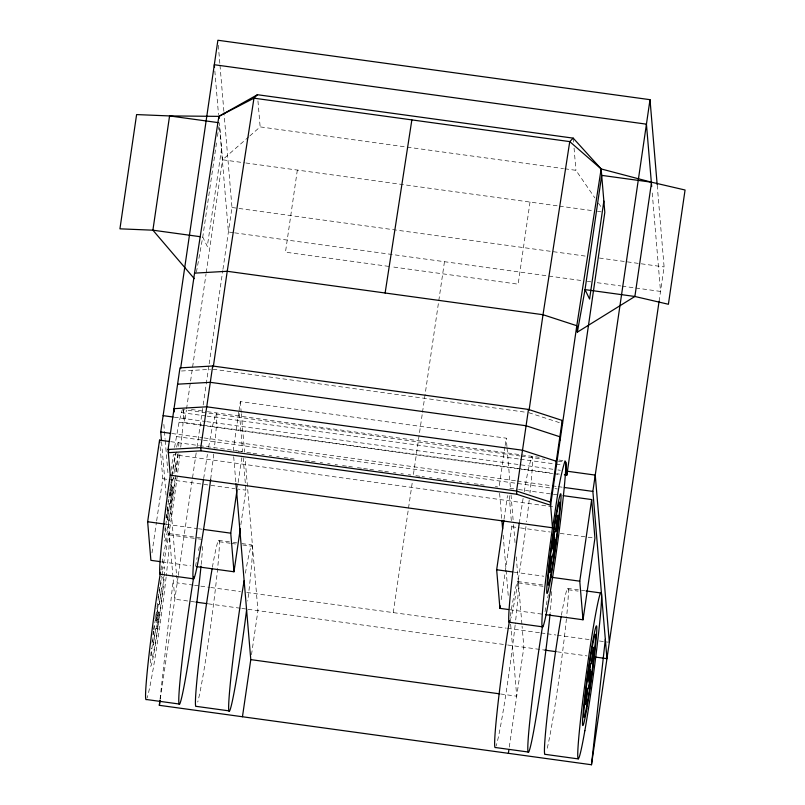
<?xml version="1.0" encoding="UTF-8"?>
<svg xmlns="http://www.w3.org/2000/svg" width="805" height="805" viewBox="0 0 805 805"><rect width="100%" height="100%" fill="white"/><g stroke="black" fill="none" stroke-linecap="round" stroke-linejoin="round"><path stroke-width="0.6" stroke-dasharray="4.03 3.02" d="M173.478 477.144L173.457 479.176L173.83 477.788M160.044 699.112L173.206 579.922M173.86 473.571L175.691 462.583L174.705 472.485M201.914 424.919L184.587 422.534L186.378 410.148M186.559 408.9L206.07 273.811M206.251 272.563L222.552 159.782L219.433 122.793M297.337 170.066L285.473 252.176L389.992 266.556M530.022 202.065L518.158 284.185L391.24 266.727M151.974 552.924L156.482 522.012M156.663 520.775L162.801 478.734L159.964 445.115M196.4 272.291L202.759 237.042L216.716 141.418M217.441 136.458L218.89 126.516M170.7 497.399L172.491 485.163M221.596 148.523L207.308 246.451L202.759 237.042M156.613 622.627L158.394 610.381M160.255 699.153L178.116 576.682M178.297 575.434L196.269 452.239M197.004 447.258L202.991 406.193M203.172 404.955L208.978 365.128M209.159 363.89L222.774 270.561M222.955 269.313L231.981 207.499L223.981 112.64M238.763 412.23L233.178 450.559L236.901 451.072M506.949 446.614L506.244 438.172L240.313 401.594L239.125 409.755L242.647 451.565L200.475 445.769M237.415 487.428L237.958 483.714M238.139 482.477L241.752 457.743M240.846 524.779L245.897 490.165L243.17 457.793M251.502 654.727L257.932 610.653L245.092 458.287M393.273 612.615L408.346 509.334M408.527 508.086L412.522 480.716M413.428 474.487L422.323 413.518M422.504 412.271L444.471 261.695M504.987 446.735L499.1 487.136L495.367 486.623M505.168 445.507L506.244 438.172M504.061 519.054L507.492 495.558M501.183 599.685L511.829 526.732L511.618 524.246M509.283 747.11L523.854 647.23L522.083 626.199M659.074 301.372L664.105 266.938L657.162 184.556M170.972 470.362L173.367 454.624L554.404 507.029M203.665 478.562L207.408 454.382M519.265 523.21L523.19 497.812M174.574 447.399L179.052 422.202L182.363 409.363M208.616 447.147L212.299 426.781L215.982 412.864L216.746 414.243A83.962 3.602 -82.2 0 1 214.351 448.244M524.196 491.785L528.08 470.211L531.773 456.294L532.528 457.673A83.962 3.602 -82.2 0 1 529.992 492.952M510.239 616.207L511.306 609.777A83.962 3.602 -82.2 0 1 515.27 623.956M248.866 136.749L222.552 159.782L244.619 162.811M249.802 135.934L260.146 126.888L563.49 168.607M181.457 371.004L210.528 369.354M564.738 168.778L575.927 170.318L594.945 198M245.847 162.982L558.217 205.949M559.445 206.12L592.55 210.669M597.451 211.343L601.134 211.846M231.981 207.499L585.648 256.141M599.343 258.023L664.105 266.938M233.37 232.665L228.409 231.981L219.363 124.644M234.617 232.836L582.297 280.653M587.268 281.337L590.991 281.851M597.199 282.706L620.796 285.946M622.034 286.117L634.451 287.828M635.698 287.999L660.533 291.42L652.01 190.322M212.943 369.213L526.249 412.311M191.359 409.473L206.14 411.506M207.368 411.677L539.159 457.31M558.851 460.017L563.782 460.702M180.722 447.218A83.962 3.602 -82.2 0 0 183.5 409.675L520.09 455.972M521.338 456.143L544.834 459.373M558.378 461.235L562.071 461.738M181.226 412.563L205.849 415.954M207.086 416.125L519.064 459.031M520.302 459.202L554.876 463.952M556.104 464.123L561.035 464.807M174.333 417.191L205.456 421.478M206.704 421.649L552.904 469.265M557.885 469.949L560.381 470.291M203.152 425.09L551.999 473.068M556.949 473.753L559.425 474.095M179.052 422.202L552.703 473.592M553.931 473.763L560.089 474.608M171.898 433.513L202.91 437.779M204.148 437.95L515.965 480.837M517.202 480.998L556.899 486.462M558.137 486.633L563.098 487.317M176.376 436.552L202.226 440.104M203.464 440.275L550.016 487.941M554.947 488.615L557.412 488.957M170.71 441.673L199.238 445.598M509.817 488.313L517.253 489.329M518.49 489.5L556.939 494.793M238.139 451.243L241.872 451.756M246.843 452.44L251.814 453.124M253.052 453.296L256.785 453.809M261.756 454.493L264.241 454.835M269.212 455.509L271.698 455.851M276.668 456.536L279.154 456.878M284.125 457.562L289.096 458.246M290.333 458.417L294.067 458.931M305.246 460.47L310.217 461.154M311.454 461.325L315.188 461.839M320.159 462.523L322.644 462.865M327.615 463.549L330.1 463.891M335.071 464.576L337.557 464.918M342.528 465.602L347.498 466.286M348.736 466.447L352.469 466.96M357.44 467.645L362.411 468.329M363.649 468.5L368.62 469.184M369.867 469.355L373.59 469.868M378.561 470.553L383.532 471.237M384.77 471.408L388.503 471.921M393.474 472.605L395.959 472.948M400.93 473.632L403.416 473.974M408.387 474.658L410.872 475M415.843 475.685L420.814 476.369M422.051 476.54L424.537 476.882M429.508 477.566L431.993 477.898M436.964 478.583L441.935 479.267M443.183 479.438L446.906 479.951M451.877 480.635L454.362 480.977M459.333 481.662L461.818 482.004M466.789 482.688L469.275 483.03M474.246 483.714L479.217 484.399M480.454 484.57L484.187 485.083M162.801 478.734L167.762 479.418M169 479.589L234.738 488.625M235.976 488.796L245.897 490.165M511.829 526.732L519.265 527.758M520.503 527.929L550.278 532.025M560.2 533.393L593.688 537.992M166.243 524.307L197.255 528.573M198.493 528.744L202.216 529.247M514.033 572.134L543.798 576.229M168.658 533.514L200.666 537.921M218.517 540.376L232.061 542.238M233.289 542.409L236.982 542.912M241.903 543.586L251.754 544.945M517.675 581.522L543.536 585.074M567.535 588.375L584.772 590.749M169.412 534.892L196.501 538.625M197.728 538.797L202.649 539.471M219.272 541.755L230.351 543.274M231.578 543.445L236.509 544.13M242.667 544.975L252.508 546.323M518.43 582.901L543.053 586.292M568.3 589.763L578.141 591.112M162.057 561.88L190.584 565.804M509.837 609.707L544.572 614.487M193.351 585.124L177.211 582.901L176.577 575.414M194.599 585.295L199.56 585.98M200.807 586.151L209.501 587.338M210.739 587.509L240.544 591.615M246.753 592.47L506.275 628.162M507.512 628.333L539.803 632.77M541.04 632.941L546.011 633.626M547.249 633.797L555.943 634.994M557.181 635.165L589.471 639.603M599.403 640.971L608.097 642.169M194.679 601.949L174.836 599.222L167.007 506.375M208.324 603.831L240.564 608.268M241.812 608.439L246.773 609.113M248.01 609.284L506.456 644.835M507.703 645.006L544.945 650.128M557.342 651.839L587.107 655.924M500.559 693.97L516.709 696.194L510.571 623.352M528.734 412.653L560.179 422.897M598.467 203.132L601.285 207.227M573.22 138.148L573.633 143.099M574.056 148.05L575.927 170.318M507.049 447.811L510.491 488.655M511.014 494.864L513.107 519.658M513.52 524.619L515.2 544.462M516.236 556.859L521.982 624.962M509.203 495.608L511.507 522.998M499.613 493.284L501.787 519.104M503.145 535.174L508.277 596.133M510.169 618.492L510.471 622.134M257.952 100.907L260.146 126.888M218.306 45.241L219.886 63.967M219.986 65.215L223.881 111.392M214.844 70.971L218.517 114.662M240.313 401.594L241.228 412.452M241.329 413.649L244.569 452.088M233.692 456.707L235.865 482.527M183.5 409.675L184.587 422.534M171.495 490.074L171.696 492.489M163.858 424.386L165.116 439.369M165.226 440.617L168.165 475.564M169.533 491.785L176.476 574.166M161.574 441.895L166.072 495.216M157.408 615.302L157.609 617.717M160.909 569.809A83.962 3.602 -82.2 0 1 166.243 575.957M166.112 577.155A83.962 3.602 -82.2 0 1 147.023 698.056M515.13 625.153A83.962 3.602 -82.2 0 1 513.65 637.63L510.923 658.923A83.962 3.602 -82.2 0 1 496.051 746.064M245.384 573.2A83.962 3.602 -82.2 0 1 247.729 601.063M179.918 454.362A83.962 3.602 -82.2 0 1 177.402 474.91M177.251 476.107A83.962 3.602 -82.2 0 1 161.966 570M529.217 499.935A83.962 3.602 -82.2 0 1 526.581 521.721M525.967 526.5A83.962 3.602 -82.2 0 1 510.984 617.999M213.707 454.121A83.962 3.602 -82.2 0 1 210.648 479.478M561.407 615.292A83.962 3.602 -82.2 0 1 566.539 617.596M566.418 618.804A83.962 3.602 -82.2 0 1 546.756 750.089M202.598 546.414A83.962 3.602 -82.2 0 1 201.129 564.959M195.524 566.348A83.962 3.602 -82.2 0 1 197.144 557.452M198.503 550.529A83.962 3.602 -82.2 0 1 199.368 546.545M161.986 575.062A50.373 2.163 -82.2 0 1 163.274 587.368A50.373 2.163 -82.2 0 1 153.403 656.055A50.373 2.163 -82.2 0 1 151.471 648.226M151.994 643.225A50.373 2.163 -82.2 0 1 152.376 639.834M152.93 635.065A50.373 2.163 -82.2 0 1 153.503 630.385M153.654 629.238A50.373 2.163 -82.2 0 1 154.399 623.392M155.033 618.683A50.373 2.163 -82.2 0 1 155.355 616.308M158.011 598.085A50.373 2.163 -82.2 0 1 161.765 576.118M163.495 576.551A41.981 1.801 -82.2 0 1 154.963 644.714A41.981 1.801 -82.2 0 1 153.785 631.221M153.946 629.943A41.981 1.801 -82.2 0 1 156.824 608.469M156.995 607.292A41.981 1.801 -82.2 0 1 162.318 577.145M212.379 567.294A83.962 3.602 -82.2 0 1 217.753 567.243M217.632 568.411A83.962 3.602 -82.2 0 1 197.728 702.081M551.727 591.514A83.962 3.602 -82.2 0 1 550.157 612.967M545.025 611.689A83.962 3.602 -82.2 0 1 548.386 594.553M176.637 447.157A50.373 2.163 -82.2 0 1 178.71 446.483M178.187 453.698A50.373 2.163 -82.2 0 1 176.023 473.934M175.872 475.151A50.373 2.163 -82.2 0 1 166.846 534.037A50.373 2.163 -82.2 0 1 165.317 525.474M166.092 517.997A50.373 2.163 -82.2 0 1 166.464 514.606M167.027 509.847A50.373 2.163 -82.2 0 1 167.319 507.412M168.034 501.686A50.373 2.163 -82.2 0 1 168.336 499.342M170.107 486.321A50.373 2.163 -82.2 0 1 170.449 483.956M171.153 479.096A50.373 2.163 -82.2 0 1 171.535 476.57M171.727 475.322A50.373 2.163 -82.2 0 1 175.41 453.205M177.523 453.95A41.981 1.801 -82.2 0 1 175.611 474.054M175.158 477.848A41.981 1.801 -82.2 0 1 166.836 530.415A41.981 1.801 -82.2 0 1 167.883 505.993M168.034 504.725A41.981 1.801 -82.2 0 1 170.751 484.419M170.922 483.242A41.981 1.801 -82.2 0 1 171.787 477.405M171.968 476.268A41.981 1.801 -82.2 0 1 176.416 451.927M153.342 644.372L153.413 645.208L155.647 628.614L153.342 644.372M155.979 619.951L156.049 620.786L158.283 604.183L155.979 619.951M156.663 627.991L156.733 628.826L158.957 612.233L156.663 627.991M159.299 603.569L159.37 604.404L161.594 587.801L159.299 603.569M167.43 519.155L167.5 519.98L169.734 503.387L167.43 519.155M170.076 494.733L170.147 495.558L172.371 478.965L170.076 494.733M170.751 502.773L170.821 503.598L173.045 487.005L170.751 502.773"/><path stroke-width="1.21" d="M659.074 301.372L591.474 764.75L159.35 705.321L159.903 700.35M591.474 764.75L605.33 639.361M246.602 609.888L244.992 622.346A83.962 3.602 -82.2 0 1 228.701 709.547A83.962 3.602 -82.2 0 1 242.375 591.283L244.136 580.697M564.375 474.779L566.851 475.111L604.807 212.359L601.154 168.939L573.22 138.148L257.429 94.718L218.89 116.363L169.573 115.93L136.598 114.582L119.935 228.831L152.9 230.19L200.334 236.71M160.819 561.709L150.897 560.34L147.647 521.741L159.551 440.134L169.473 441.502M161.473 440.657L160.738 431.973L217.883 40.25L650.007 99.679L657.162 184.556M193.683 578.845L160.447 574.277A83.962 3.602 -82.2 0 1 170.237 475.202L168.074 449.472L179.978 367.865L212.681 366.003L528.462 409.433L562.242 420.441L562.514 423.651M168.708 450.216L168.346 452.682L201.039 450.83L516.83 494.26L550.61 505.258L576.803 325.723L601.154 168.939L569.749 141.61L253.967 98.18L218.89 116.363L194.538 273.147L180.612 368.599M159.35 705.321L160.074 700.38M212.681 366.003L200.767 447.61L201.039 450.83M213.305 366.738L227.231 271.285L253.967 98.18L257.429 94.718M196.782 566.65L233.993 571.771L230.743 533.172L237.052 489.893M233.993 571.771L240.313 528.493M242.456 716.742L250.788 659.617L235.976 483.765M508.599 609.536L499.915 608.349L496.665 569.749L503.88 520.292M528.462 409.433L516.558 491.04L516.83 494.26M499.915 608.349L500.277 605.873M529.096 410.168L543.013 314.715L569.749 141.61L573.22 138.148M508.378 753.319L508.921 749.596M170.237 475.202L552.502 527.778C556.376 505.46 558.358 482.577 565.009 460.873L565.764 462.251A83.962 3.602 -82.2 0 1 555.219 559.938A83.962 3.602 -82.2 0 1 541.956 625.465A83.962 3.602 -82.2 0 1 552.502 527.778L550.338 502.048L562.242 420.441M552.965 549.976L554.756 537.74M603.861 201.099L589.572 299.027L585.024 289.619L601.697 175.369L651.557 182.222L685.065 190.01L668.402 304.27L634.883 296.482L585.024 289.619L577.346 332.153L634.883 296.482L651.557 182.222L601.154 168.939M545.81 614.658L583.021 619.78L579.771 581.18L591.675 499.573L563.148 495.649M595.791 657.121L606.96 658.661L592.862 491.412L650.007 99.679M583.021 619.78L594.925 538.163L591.675 499.573M588.737 682.056L590.528 669.82M385.122 293L411.858 119.895M509.474 620.806L508.297 627.86A83.962 3.602 -82.2 0 0 495.377 747.503L528.623 752.071M194.538 273.147L227.231 271.285L543.013 314.715L576.803 325.723L577.346 332.153M177.593 384.186L210.296 382.325L526.078 425.754L559.857 436.763L560.129 439.973M168.074 449.472L200.767 447.61L516.558 491.04L550.338 502.048M218.215 122.622L169.573 115.93L152.9 230.19L194.267 278.631M163.123 415.652L173.085 417.02M566.599 471.146L595.247 475.091L609.335 642.34M160.738 431.973L170.66 433.342M564.335 487.488L592.862 491.412M147.647 521.741L165.005 524.136M203.454 529.418L230.743 533.172M496.665 569.749L512.795 571.963M551.244 577.255L579.771 581.18M586.01 590.92L600.782 592.953M542.711 626.854L509.474 622.275A83.962 3.602 -82.2 0 1 519.265 523.21M195.917 602.12L207.076 603.659M544.945 650.128L556.104 651.668M250.788 659.617L499.311 693.799M179.596 704.073L146.359 699.495A83.962 3.602 -82.2 0 1 148.533 659.164A83.962 3.602 -82.2 0 1 160.507 572.254M229.455 710.926L196.219 706.357A83.962 3.602 -82.2 0 1 199.046 660.291A83.962 3.602 -82.2 0 1 212.148 568.632M578.483 758.934L545.237 754.355A83.962 3.602 -82.2 0 1 548.064 708.289A83.962 3.602 -82.2 0 1 561.165 616.64M651.698 186.569L646.435 124.171L214.311 64.732L214.522 67.228M589.532 674.731L589.733 677.146M565.764 462.251L566.851 475.111M556.557 464.455L556.285 461.245L522.505 450.237L206.724 406.807L174.021 408.668L174.293 411.878M553.76 542.65L553.961 545.066M501.897 520.332L502.622 528.945M218.89 116.363L219.071 118.506M159.551 440.134L159.762 442.629M210.648 479.478A83.962 3.602 -82.2 0 1 193.421 579.037A83.962 3.602 -82.2 0 1 203.484 479.77M201.019 566.126A83.962 3.602 -82.2 0 1 185.583 677.961A83.962 3.602 -82.2 0 1 179.485 686.947A83.962 3.602 -82.2 0 1 193.743 576.833M550.036 614.124A83.962 3.602 -82.2 0 1 534.671 725.607A83.962 3.602 -82.2 0 1 528.462 735.539A83.962 3.602 -82.2 0 1 542.57 626.079M549.694 571.731L549.765 572.556L551.999 555.963L549.694 571.731M552.341 547.309L552.401 548.135L554.635 531.542L552.341 547.309M553.015 555.349L553.085 556.175L555.309 539.581L553.015 555.349M555.651 530.918L555.722 531.753L557.956 515.16L555.651 530.918M585.466 703.812L585.537 704.647L587.771 688.044L585.466 703.812M588.103 679.39L588.173 680.215L590.407 663.622L588.103 679.39M588.787 687.43L588.858 688.265L591.081 671.662L588.787 687.43M591.423 663.008L591.494 663.833L593.718 647.24L591.423 663.008M584.853 730.668A83.962 3.602 -82.2 0 0 601.536 594.332A83.962 3.602 -82.2 0 0 582.508 702.815A83.962 3.602 -82.2 0 0 584.853 730.668M586.765 708.782A50.373 2.163 -82.2 0 0 596.777 626.974A50.373 2.163 -82.2 0 0 585.356 692.069A50.373 2.163 -82.2 0 0 586.765 708.782M550.992 576.702A50.373 2.163 -82.2 0 0 561.005 494.894A50.373 2.163 -82.2 0 0 549.584 559.988A50.373 2.163 -82.2 0 0 550.992 576.702M551.465 571.228A41.981 1.801 -82.2 0 0 559.817 503.055A41.981 1.801 -82.2 0 0 550.298 557.302A41.981 1.801 -82.2 0 0 551.465 571.228M587.237 703.308A41.981 1.801 -82.2 0 0 595.579 635.135A41.981 1.801 -82.2 0 0 586.07 689.382A41.981 1.801 -82.2 0 0 587.237 703.308"/></g></svg>
